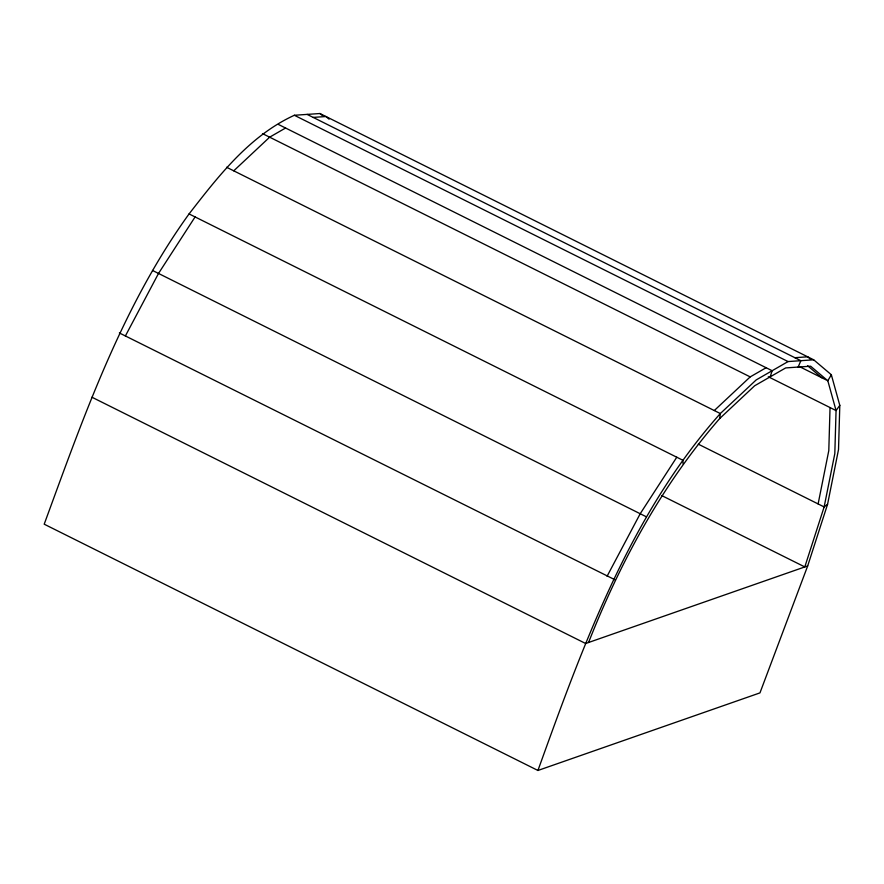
<?xml version="1.0" encoding="UTF-8"?>
<svg xmlns="http://www.w3.org/2000/svg" width="884" height="884" viewBox="0 0 884 884"><rect width="100%" height="100%" fill="white"/><g stroke="black" fill="none" stroke-linecap="round" stroke-linejoin="round"><path stroke-width="1.33" d="M830.043 407.557L828.794 450.597L818.12 503.935M839.8 405.358L838.518 449.547L827.568 504.311L807.689 565.926L759.964 692.89L537.936 770.472L44.2 524.19C83.549 417.016 121.627 307.389 189.065 213.928C218.613 175.894 249.443 135.882 294.339 115.274L319.953 113.528L813.689 359.81L831.336 374.75L839.8 405.358L836.065 410.563L834.816 453.603L824.142 506.93L804.794 566.931L661.608 495.515M588.556 642.491C620.402 561.705 662.425 484.233 719.698 418.53L720.316 413.546L756.218 379.899L788.064 361.567L813.689 359.81M770.174 376.838L772.141 370.728L278.416 124.445M537.936 770.472C583.23 644.79 629.961 514.941 720.316 413.546L226.58 167.253M798.153 367.059L800.871 360.694L307.146 114.401M125.384 335.964L158.512 273.454L195.088 216.934M607.076 576.257L640.204 513.737L676.779 457.216M831.336 374.75L827.811 380.75L836.065 410.563L768.284 376.75M233.752 170.822L269.653 137.175L285.576 128.014M714.294 410.541L750.196 376.893L766.119 367.733M719.698 418.53L754.66 385.767L785.677 367.921L810.628 366.208L827.811 380.75L799.567 366.661M827.568 504.311L824.142 506.93L698.316 444.166M807.689 565.926L585.65 643.508L91.925 397.214M313.168 117.406L325.975 116.522L329.091 119.163M794.86 357.688L807.667 356.816L810.783 359.445M615.275 579.926L119.362 332.959M294.339 115.274L788.064 361.567M262.493 133.606L750.196 376.893M189.065 213.928L682.802 460.221L683.155 463.989M152.49 270.449L646.226 516.742M807.644 365.777L821.8 377.744M319.953 113.528L322.03 115.285"/></g></svg>
